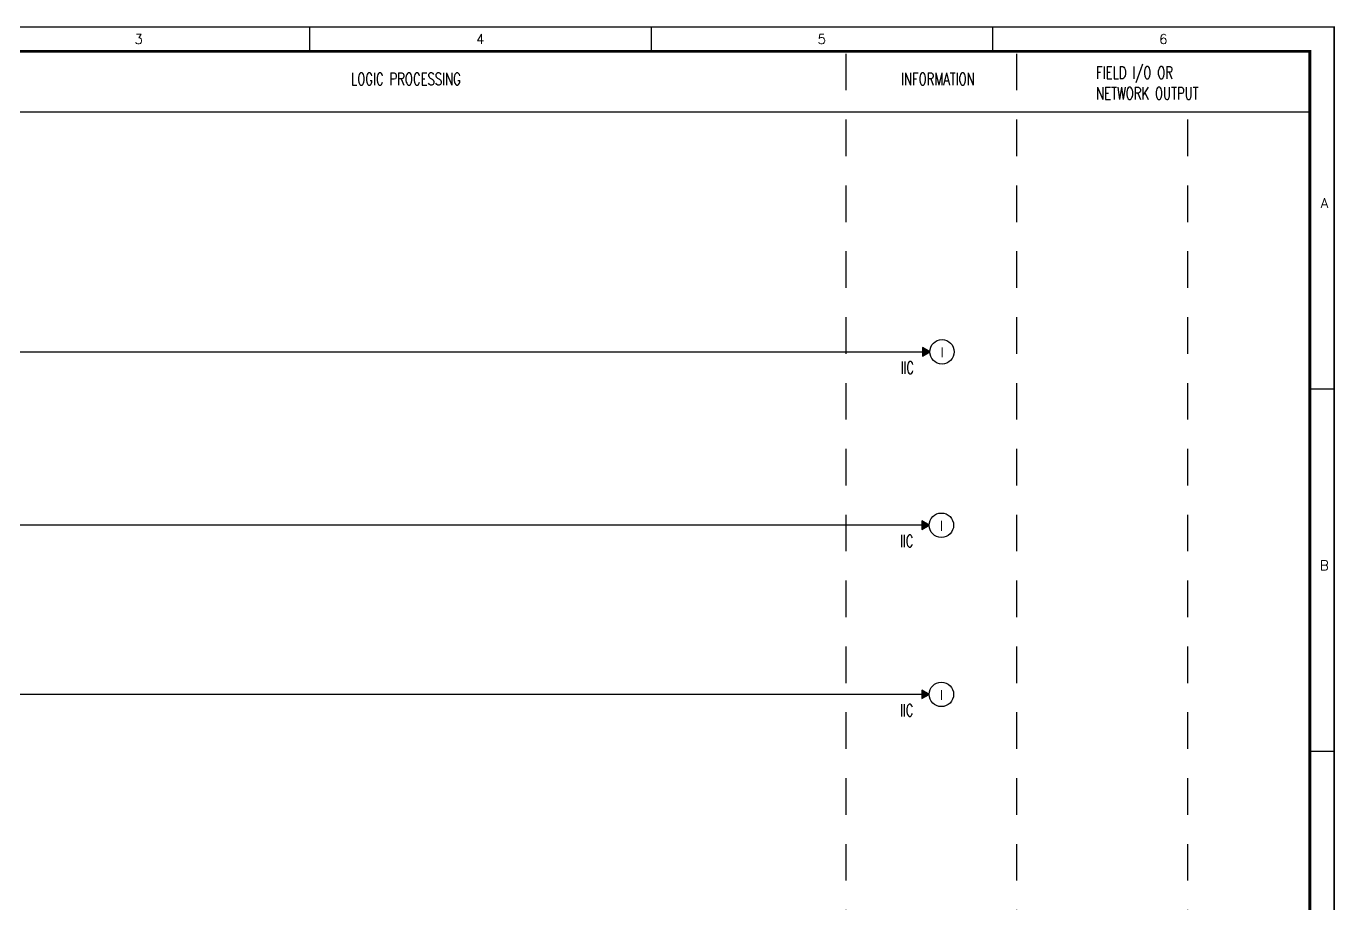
# Model space of a CAD drawing. Header units: millimetres. Extents: x 14388 to 19722, y -3447 to -1598.
# Drawn here: x 14667.5 to 14935.7, y -3249 to -3069.1 of the extents above; entities that cross this region are included whole.
import ezdxf
from ezdxf.enums import TextEntityAlignment as Align

# ---------------------------------------------------------------- set-up
doc = ezdxf.new("R2010")
doc.units = ezdxf.units.MM
doc.linetypes.add('JIS_02_0.7', pattern=[1.35, 0.75, -0.6])
for name, color, linetype in [('MLINE', 6, 'Continuous'), ('TK', 7, 'Continuous'), ('图框_外框线', 7, 'Continuous')]:
    doc.layers.add(name, color=color, linetype=linetype)
doc.styles.get("Standard").update_dxf_attribs({"font": 'romans.shx', "width": 0.7, "bigfont": '@0hztxta.shx'})

# ---------------------------------------------------------------- blocks, each defined once
blk = doc.blocks.new('A$C57484896')
for p, q in [((210, 297), (210, 292)), ((280, 297), (280, 292)), ((350, 297), (350, 292)), ((420, 297), (420, 292)), ((420, 222.75), (415, 222.75)), ((420, 148.5), (415, 148.5))]:
    blk.add_line(p, q)
at = {"layer": 'MLINE', "linetype": 'JIS_02_0.7', "ltscale": 10}
for p, q in [((320, 41), (320, 292)), ((355, 41), (355, 292)), ((390, 41), (390, 279.56))]:
    blk.add_line(p, q, dxfattribs=at)
at = {"layer": 'MLINE'}
blk.add_line((25, 279.56), (415, 279.56), dxfattribs=at)
at = {"layer": '图框_外框线'}
for points, const_width in [([(0, 0), (420, 0), (420, 297), (0, 297)], 0.3), ([(25, 5), (415, 5), (415, 292), (25, 292)], 0.6)]:
    blk.add_lwpolyline(points, close=True, dxfattribs=dict(at, const_width=const_width))
at = {"layer": 'MLINE', "char_height": 2.5, "width": 31.8959, "attachment_point": 1}
for s, insert in [('LOGIC PROCESSING', (218.52, 287.58)), ('INFORMATION', (331.25, 287.58)), ('FIELD I/O OR', (371.22, 288.89)), ('NETWORK OUTPUT', (371.22, 284.64))]:
    blk.add_mtext(s, dxfattribs=dict(at, insert=insert))
at = {"layer": 'TK', "color": 3}
for s, p in [('3', (175, 294.5)), ('4', (245, 294.5)), ('5', (315, 294.5)), ('6', (385, 294.5))]:
    blk.add_text(s, height=2, dxfattribs=at).set_placement(p, align=Align.MIDDLE)
for s, p in [('A', (418, 259.88)), ('B', (418, 185.62))]:
    blk.add_text(s, height=2, dxfattribs=at).set_placement(p, align=Align.CENTER)

msp = doc.modelspace()

# ---------------------------------------------------------------- hatches: boundary and pattern name
for points in [[(14852.74, -3135.85), (14851.24, -3134.99), (14851.24, -3136.72)], [(14852.61, -3171.41), (14851.11, -3170.54), (14851.11, -3172.27)], [(14852.61, -3206.09), (14851.11, -3205.22), (14851.11, -3206.95)]]:
    msp.add_hatch(color=256).paths.add_polyline_path(points)

# ---------------------------------------------------------------- linework, layer by layer
for p, q in [((14851.24, -3135.9), (14615.79, -3135.9)), ((14851.11, -3171.41), (14615.67, -3171.41)), ((14851.11, -3206.13), (14615.67, -3206.13))]:
    msp.add_line(p, q)
for points in [[(14852.74, -3135.85), (14851.24, -3134.99), (14851.24, -3136.72)], [(14852.61, -3171.41), (14851.11, -3170.54), (14851.11, -3172.27)], [(14852.61, -3206.09), (14851.11, -3205.22), (14851.11, -3206.95)]]:
    msp.add_lwpolyline(points, close=True)
for centre in [(14855.24, -3135.86), (14855.11, -3171.41), (14855.11, -3206.09)]:
    msp.add_circle(centre, 2.5)

# ---------------------------------------------------------------- block references
msp.add_blockref('A$C57484896', (14515.6, -3366.26))

# ---------------------------------------------------------------- texts
at = {"width": 0.7}
for p in [(14855.28, -3136.99), (14855.15, -3172.53), (14855.15, -3207.21)]:
    msp.add_text('I', height=2, dxfattribs=at).set_placement(p, align=Align.CENTER)
at = {"char_height": 2.5, "width": 4.5039, "attachment_point": 1}
for insert in [(14846.74, -3137.86), (14846.61, -3173.41), (14846.61, -3208.09)]:
    msp.add_mtext('IIC', dxfattribs=dict(at, insert=insert))

doc.saveas('drawing.dxf')
